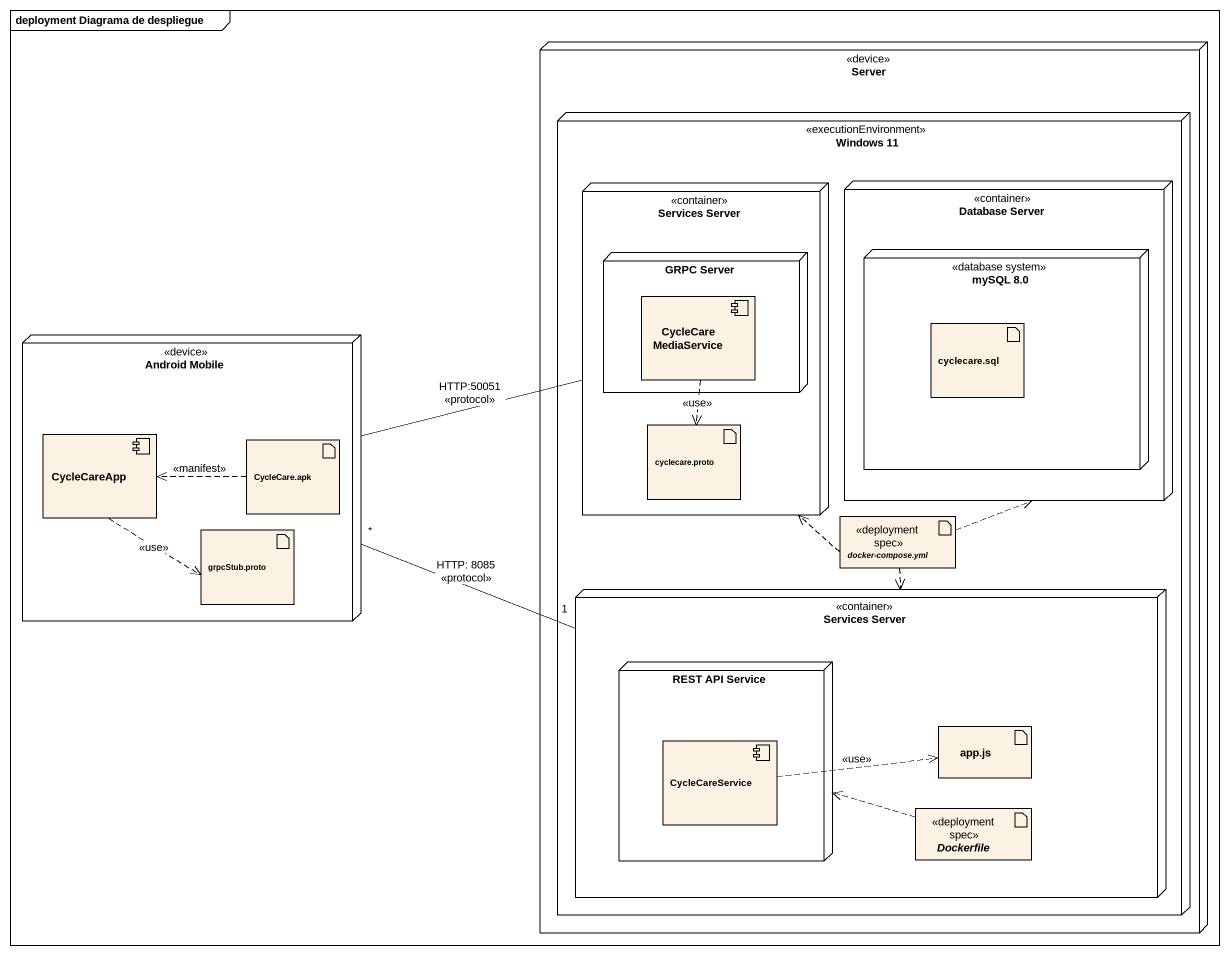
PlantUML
@startuml
mainframe deployment Diagrama de despliegue
node Server <<device>> {
  node "Windows 11" as Windows_11 <<executionEnvironment>> {
    node "Services Server" as Services_Server <<container>> {
      node "GRPC Server" as GRPC_Server {
        component CycleCareMediaService
      }
      artifact "cyclecare.proto" as cyclecare_proto
    }
    node "Database Server" as Database_Server <<container>> {
      node "mySQL 8.0" as mySQL_8_0 <<database system>> {
        artifact "cyclecare.sql" as cyclecare_sql
      }
    }
    artifact "docker-compose.yml" as docker_compose_yml <<deployment spec>>
    node "Services Server" as Services_Server_2 <<container>> {
      node "REST API Service" as REST_API_Service {
        component CycleCareService
      }
      artifact "app.js" as app_js
      artifact Dockerfile <<deployment spec>>
    }
  }
}
node "Android Mobile" as Android_Mobile <<device>> {
  component CycleCareApp
  artifact "CycleCare.apk" as CycleCare_apk
  artifact "grpcStub.proto" as grpcStub_proto
}
CycleCareMediaService ..> cyclecare_proto : <<use>>
Android_Mobile -right- Services_Server : HTTP:50051\n<<protocol>>
Android_Mobile "*" -right- "1" Services_Server_2 : HTTP: 8085\n<<protocol>>
CycleCareApp ..> grpcStub_proto : <<use>>
CycleCare_apk .left.> CycleCareApp : <<manifest>>
docker_compose_yml .up.> Services_Server
docker_compose_yml .up.> Database_Server
docker_compose_yml ..> Services_Server_2
CycleCareService .right.> app_js : <<use>>
Dockerfile .left.> REST_API_Service
@enduml
